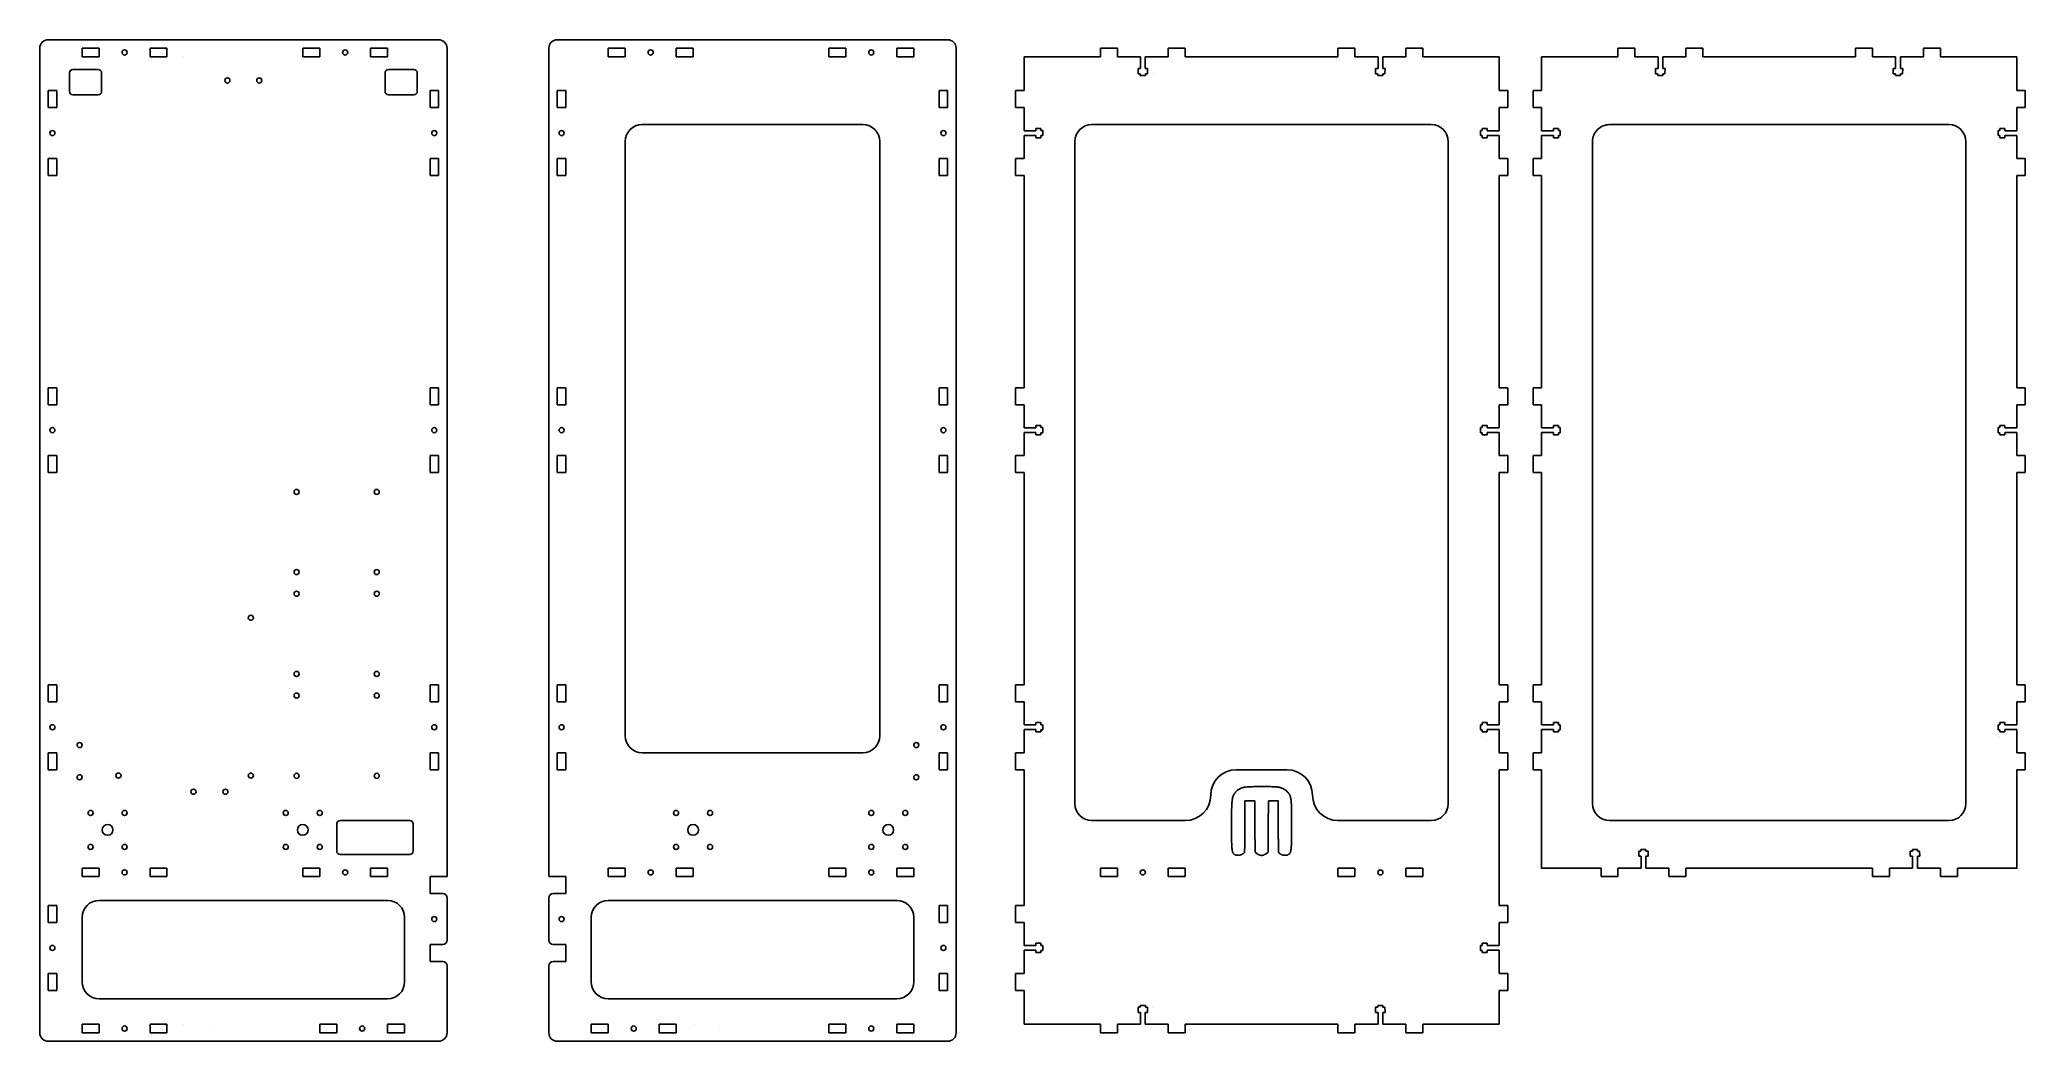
# Model space of a CAD drawing. Header units: millimetres. Extents: x 0 to 1170, y 0 to 590.
import ezdxf

# ---------------------------------------------------------------- set-up
doc = ezdxf.new("R2010")
doc.units = ezdxf.units.MM
doc.layers.get('0').update_dxf_attribs({"linetype": 'CONTINUOUS', "lineweight": 25, "true_color": 0x000000})

# ---------------------------------------------------------------- blocks, each defined once
blk = doc.blocks.new('m8 holes')
for centre, radius in [((-10, 10), 1.5), ((0, 0), 3.17), ((10, 10), 1.5), ((-10, -10), 1.5), ((10, -10), 1.5)]:
    blk.add_circle(centre, radius)
blk = doc.blocks.new('slot')
for p, q in [((5, 5), (15, 5)), ((5, 5), (5, 0)), ((5, 0), (15, 0)), ((15, 0), (15, 5)), ((45, 5), (45, 0)), ((45, 5), (55, 5)), ((55, 0), (55, 5)), ((45, 0), (55, 0))]:
    blk.add_line(p, q)
blk.add_circle((30, 2.5), 1.5)
blk = doc.blocks.new('stepperdriverboardholes')
for centre in [(-23.62, 23.62), (23.62, 23.62), (-23.62, -23.62), (23.62, -23.62)]:
    blk.add_circle(centre, 1.5)
blk = doc.blocks.new('tgrips')
for p, q in [((0, 0), (10, 0)), ((10, 5), (20, 5)), ((10, 0), (10, 5)), ((20, 5), (20, 0)), ((20, 0), (33.6, 0)), ((33.6, 0), (33.6, -7)), ((36.4, -7), (36.4, 0)), ((36.4, 0), (50, 0)), ((50, 5), (60, 5)), ((50, 0), (50, 5)), ((60, 5), (60, 0)), ((60, 0), (70, 0)), ((70, 0), (70, 0)), ((32.2, -7), (32.2, -10)), ((33.6, -7), (32.2, -7)), ((32.2, -10), (33.5, -10)), ((33.5, -10), (33.5, -11)), ((33.5, -11), (36.5, -11)), ((37.8, -7), (36.4, -7)), ((36.5, -10), (37.7, -10)), ((36.5, -11), (36.5, -10)), ((37.8, -7), (37.7, -10)), ((40.5, -10), (40.5, -10))]:
    blk.add_line(p, q)

msp = doc.modelspace()

# ---------------------------------------------------------------- linework, layer by layer
for p, q in [((235, 590), (5, 590)), ((535, 590), (305, 590)), ((0, 585), (0, 5)), ((85, 580), (85, 580)), ((240, 585), (240, 97)), ((300, 585), (300, 97)), ((385, 580), (385, 580)), ((540, 5), (540, 585)), ((540, 577), (540, 577)), ((580, 580), (580, 570)), ((615, 580), (580, 580)), ((685, 580), (755, 580)), ((825, 580), (827.3, 580)), ((827.3, 580), (860, 580)), ((860, 580), (860, 570)), ((885, 580), (885, 570)), ((908, 580), (885, 580)), ((920, 580), (908, 580)), ((990, 580), (1060, 580)), ((1130, 580), (1132.2, 580)), ((1142, 580), (1132.2, 580)), ((1142, 580), (1165, 580)), ((1165, 580), (1165, 570)), ((17.5, 559.5), (17.5, 570.5)), ((19.5, 572.5), (34.5, 572.5)), ((36.5, 570.5), (36.5, 559.5)), ((203.5, 559.5), (203.5, 570.5)), ((205.5, 572.5), (220.5, 572.5)), ((222.5, 570.5), (222.5, 559.5)), ((1165, 568), (1165, 560)), ((34.5, 557.5), (19.5, 557.5)), ((220.5, 557.5), (205.5, 557.5)), ((355, 540), (485, 540)), ((620, 540), (820, 540)), ((925, 540), (1125, 540)), ((345, 180), (345, 530)), ((495, 530), (495, 180)), ((610, 140), (610, 530)), ((830, 530), (830, 140)), ((915, 140), (915, 530)), ((1135, 530), (1135, 140)), ((580, 395), (580, 500)), ((860, 500), (860, 395)), ((885, 500), (885, 395)), ((1165, 500), (1165, 395)), ((580, 325), (580, 220)), ((860, 325), (860, 220)), ((885, 325), (885, 220)), ((1165, 325), (1165, 220)), ((355, 170), (485, 170)), ((705, 160), (735, 160)), ((580, 150), (580, 90)), ((690, 145), (690, 145)), ((702.5, 140.5), (702.6, 141.1)), ((702.5, 139.9), (702.5, 140.5)), ((702.6, 141.7), (702.7, 142.2)), ((702.6, 141.1), (702.6, 141.7)), ((702.7, 142.2), (702.8, 142.7)), ((702.8, 143.1), (702.9, 143.5)), ((702.8, 142.7), (702.8, 143.1)), ((702.9, 143.5), (703, 143.9)), ((703, 143.9), (703.1, 144.3)), ((703.1, 144.3), (703.3, 144.6)), ((703.3, 144.6), (703.4, 144.9)), ((703.4, 144.9), (703.5, 145.2)), ((703.5, 145.2), (703.7, 145.4)), ((703.7, 145.4), (703.9, 145.7)), ((703.9, 145.7), (704, 145.9)), ((704, 145.9), (704.2, 146.2)), ((704.2, 146.2), (704.4, 146.4)), ((704.4, 146.4), (704.6, 146.7)), ((704.6, 146.7), (704.9, 146.9)), ((704.9, 146.9), (705.1, 147.2)), ((705.1, 147.2), (705.3, 147.4)), ((705.3, 147.4), (705.6, 147.7)), ((705.6, 147.7), (705.8, 147.9)), ((705.8, 147.9), (706.1, 148.1)), ((706.1, 148.1), (706.3, 148.3)), ((706.3, 148.3), (706.6, 148.4)), ((706.6, 148.4), (706.8, 148.6)), ((706.8, 148.6), (707.1, 148.8)), ((707.1, 148.8), (707.4, 148.9)), ((707.4, 148.9), (707.7, 149)), ((707.7, 149), (708, 149.2)), ((708, 149.2), (708.3, 149.3)), ((708.3, 149.3), (708.7, 149.4)), ((708.7, 149.4), (709, 149.5)), ((709, 149.5), (709.4, 149.5)), ((709.4, 149.5), (709.9, 149.6)), ((709.9, 149.6), (710.3, 149.7)), ((713.1, 141.6), (710.2, 141.6)), ((710.2, 141.6), (710.2, 126.9)), ((710.3, 149.7), (710.8, 149.7)), ((710.8, 149.7), (711.4, 149.8)), ((711.4, 149.8), (711.9, 149.8)), ((711.9, 149.8), (712.5, 149.9)), ((712.5, 149.9), (713.2, 149.9)), ((716, 141.6), (713.1, 141.6)), ((713.2, 149.9), (713.8, 149.9)), ((713.8, 149.9), (714.6, 149.9)), ((714.6, 149.9), (715.4, 150)), ((715.4, 150), (716.2, 150)), ((716.1, 126.6), (716, 141.6)), ((716.2, 150), (717.1, 150)), ((717.1, 150), (718, 150)), ((718, 150), (719, 150)), ((719, 150), (720, 150)), ((720, 150), (721, 150)), ((721, 150), (722, 150)), ((722, 150), (722.9, 150)), ((722.9, 150), (723.7, 150)), ((723.7, 150), (724.5, 150)), ((724, 141.6), (723.9, 126.6)), ((726.9, 141.6), (724, 141.6)), ((724.5, 150), (725.3, 150)), ((725.3, 150), (726, 149.9)), ((726, 149.9), (726.6, 149.9)), ((726.6, 149.9), (727.3, 149.9)), ((729.8, 141.6), (726.9, 141.6)), ((727.3, 149.9), (727.9, 149.8)), ((727.9, 149.8), (728.4, 149.8)), ((728.4, 149.8), (728.9, 149.8)), ((728.9, 149.8), (729.4, 149.7)), ((729.4, 149.7), (729.9, 149.6)), ((729.8, 126.9), (729.8, 141.6)), ((729.9, 149.6), (730.3, 149.6)), ((730.3, 149.6), (730.7, 149.5)), ((730.7, 149.5), (731.1, 149.4)), ((731.1, 149.4), (731.4, 149.3)), ((731.4, 149.3), (731.8, 149.2)), ((731.8, 149.2), (732.1, 149.1)), ((732.1, 149.1), (732.4, 149)), ((732.4, 149), (732.7, 148.9)), ((732.7, 148.9), (732.9, 148.7)), ((732.9, 148.7), (733.2, 148.6)), ((733.2, 148.6), (733.5, 148.4)), ((733.5, 148.4), (733.7, 148.2)), ((733.7, 148.2), (733.9, 148.1)), ((733.9, 148.1), (734.2, 147.9)), ((734.2, 147.9), (734.4, 147.7)), ((734.4, 147.7), (734.7, 147.4)), ((734.7, 147.4), (734.9, 147.2)), ((734.9, 147.2), (735.2, 147)), ((735.2, 147), (735.4, 146.7)), ((735.4, 146.7), (735.6, 146.5)), ((735.6, 146.5), (735.8, 146.2)), ((735.8, 146.2), (736, 146)), ((736, 146), (736.2, 145.7)), ((736.2, 145.7), (736.4, 145.5)), ((736.4, 145.5), (736.5, 145.2)), ((736.5, 145.2), (736.7, 144.9)), ((736.7, 144.9), (736.8, 144.6)), ((736.8, 144.6), (736.9, 144.3)), ((736.9, 144.3), (737, 143.9)), ((737, 143.9), (737.1, 143.5)), ((737.1, 143.5), (737.2, 143.1)), ((737.2, 143.1), (737.3, 142.6)), ((737.3, 142.6), (737.4, 142.1)), ((737.4, 142.1), (737.4, 141.5)), ((737.4, 141.5), (737.5, 140.9)), ((737.5, 140.9), (737.5, 140.3)), ((750, 145), (750, 145)), ((860, 150), (860, 150)), ((860, 90), (860, 150)), ((885, 150), (885, 101.8)), ((1165, 150), (1165, 101.8)), ((218, 130), (177, 130)), ((620, 130), (675, 130)), ((702.3, 136.7), (702.4, 137.6)), ((702.3, 135.8), (702.3, 136.7)), ((702.3, 134.7), (702.3, 135.8)), ((702.3, 133.7), (702.3, 134.7)), ((702.3, 132.5), (702.3, 133.7)), ((702.3, 131.2), (702.3, 132.5)), ((702.3, 129.9), (702.3, 131.2)), ((702.3, 128.5), (702.3, 129.9)), ((702.4, 139.2), (702.5, 139.9)), ((702.4, 138.4), (702.4, 139.2)), ((702.4, 137.6), (702.4, 138.4)), ((737.5, 140.3), (737.6, 139.6)), ((737.6, 139.6), (737.6, 138.8)), ((737.6, 138.8), (737.6, 138)), ((737.6, 138), (737.7, 137.1)), ((737.7, 137.1), (737.7, 136.2)), ((737.7, 136.2), (737.7, 135.2)), ((737.7, 135.2), (737.7, 134.1)), ((737.7, 134.1), (737.7, 132.9)), ((737.7, 132.9), (737.7, 131.6)), ((737.7, 131.6), (737.7, 130.3)), ((737.7, 130.3), (737.7, 128.9)), ((737.7, 128.9), (737.7, 127.4)), ((765, 130), (820, 130)), ((1125, 130), (925, 130)), ((175, 128), (175, 112)), ((220, 112), (220, 128)), ((702.3, 127), (702.3, 128.5)), ((702.3, 125.6), (702.3, 127)), ((702.3, 124.4), (702.3, 125.6)), ((702.3, 123.1), (702.3, 124.4)), ((702.3, 122), (702.3, 123.1)), ((702.3, 120.9), (702.3, 122)), ((702.3, 119.9), (702.3, 120.9)), ((702.3, 119), (702.3, 119.9)), ((702.3, 118.2), (702.3, 119)), ((702.3, 117.3), (702.3, 118.2)), ((702.4, 116.6), (702.3, 117.3)), ((710.2, 119.5), (710.1, 118.9)), ((710.1, 118.9), (710.1, 118.3)), ((710.1, 118.3), (710.1, 117.6)), ((710.1, 117.6), (710.1, 117.1)), ((710.1, 117.1), (710.1, 116.5)), ((710.2, 126.9), (710.2, 126.1)), ((710.2, 126.1), (710.2, 125.3)), ((710.2, 125.3), (710.2, 124.5)), ((710.2, 124.5), (710.2, 123.8)), ((710.2, 123.8), (710.2, 123)), ((710.2, 123), (710.2, 122.3)), ((710.2, 122.3), (710.2, 121.6)), ((710.2, 121.6), (710.2, 120.9)), ((710.2, 120.9), (710.2, 120.2)), ((710.2, 120.2), (710.2, 119.5)), ((716.2, 111.5), (716.1, 126.6)), ((723.9, 126.6), (723.8, 111.5)), ((729.8, 126.1), (729.8, 126.9)), ((729.8, 125.3), (729.8, 126.1)), ((729.8, 124.5), (729.8, 125.3)), ((729.8, 123.8), (729.8, 124.5)), ((729.8, 123), (729.8, 123.8)), ((729.8, 122.3), (729.8, 123)), ((729.8, 121.6), (729.8, 122.3)), ((729.8, 120.9), (729.8, 121.6)), ((729.8, 120.2), (729.8, 120.9)), ((729.8, 119.5), (729.8, 120.2)), ((729.9, 118.9), (729.8, 119.5)), ((729.9, 118.3), (729.9, 118.9)), ((729.9, 117.6), (729.9, 118.3)), ((729.9, 117.1), (729.9, 117.6)), ((729.9, 116.5), (729.9, 117.1)), ((737.7, 117.4), (737.6, 116.6)), ((737.7, 127.4), (737.7, 126)), ((737.7, 126), (737.7, 124.6)), ((737.7, 124.6), (737.7, 123.4)), ((737.7, 123.4), (737.7, 122.2)), ((737.7, 122.2), (737.7, 121.1)), ((737.7, 121.1), (737.7, 120.1)), ((737.7, 120.1), (737.7, 119.1)), ((737.7, 119.1), (737.7, 118.2)), ((737.7, 118.2), (737.7, 117.4)), ((177, 110), (218, 110)), ((702.4, 115.9), (702.4, 116.6)), ((702.4, 115.3), (702.4, 115.9)), ((702.5, 114.7), (702.4, 115.3)), ((702.5, 114.2), (702.5, 114.7)), ((702.5, 113.7), (702.5, 114.2)), ((702.6, 113.2), (702.5, 113.7)), ((702.6, 112.8), (702.6, 113.2)), ((702.7, 112.4), (702.6, 112.8)), ((702.8, 112.1), (702.7, 112.4)), ((702.9, 111.8), (702.8, 112.1)), ((702.9, 111.5), (702.9, 111.8)), ((703, 111.3), (702.9, 111.5)), ((703.1, 111.1), (703, 111.3)), ((703.2, 110.9), (703.1, 111.1)), ((703.3, 110.7), (703.2, 110.9)), ((703.5, 110.6), (703.3, 110.7)), ((703.6, 110.4), (703.5, 110.6)), ((703.7, 110.3), (703.6, 110.4)), ((703.9, 110.2), (703.7, 110.3)), ((704, 110.1), (703.9, 110.2)), ((704.2, 110), (704, 110.1)), ((704.4, 109.9), (704.2, 110)), ((704.2, 110), (704.2, 110)), ((704.5, 109.8), (704.4, 109.9)), ((704.7, 109.7), (704.5, 109.8)), ((704.9, 109.7), (704.7, 109.7)), ((705.1, 109.6), (704.9, 109.7)), ((705.3, 109.6), (705.1, 109.6)), ((705.6, 109.6), (705.3, 109.6)), ((705.8, 109.6), (705.6, 109.6)), ((706, 109.6), (705.8, 109.6)), ((706.2, 109.6), (706, 109.6)), ((706.5, 109.6), (706.2, 109.6)), ((706.7, 109.6), (706.5, 109.6)), ((706.9, 109.6), (706.7, 109.6)), ((707.1, 109.7), (706.9, 109.6)), ((707.4, 109.7), (707.1, 109.7)), ((707.6, 109.8), (707.4, 109.7)), ((707.8, 109.8), (707.6, 109.8)), ((708, 109.9), (707.8, 109.8)), ((708.2, 110), (708, 109.9)), ((708.4, 110.1), (708.2, 110)), ((708.6, 110.2), (708.4, 110.1)), ((708.8, 110.3), (708.6, 110.2)), ((709, 110.4), (708.8, 110.3)), ((709.1, 110.5), (709, 110.4)), ((709.3, 110.6), (709.1, 110.5)), ((709.4, 110.7), (709.3, 110.6)), ((709.6, 110.8), (709.4, 110.7)), ((709.7, 111), (709.6, 110.8)), ((709.8, 111.1), (709.7, 111)), ((709.9, 111.3), (709.8, 111.1)), ((710, 111.5), (709.9, 111.5)), ((709.9, 111.5), (709.9, 111.4)), ((709.9, 111.4), (709.9, 111.3)), ((710.1, 113.6), (710, 113.3)), ((710, 113.3), (710, 112.9)), ((710, 112.9), (710, 112.6)), ((710, 112.6), (710, 112.3)), ((710, 112.3), (710, 112.1)), ((710, 112.1), (710, 111.9)), ((710, 111.9), (710, 111.7)), ((710, 111.7), (710, 111.5)), ((710.1, 116.5), (710.1, 116)), ((710.1, 116), (710.1, 115.4)), ((710.1, 115.4), (710.1, 114.9)), ((710.1, 114.9), (710.1, 114.5)), ((710.1, 114.5), (710.1, 114)), ((710.1, 114), (710.1, 113.6)), ((717.4, 110.5), (716.2, 111.5)), ((717.6, 110.4), (717.4, 110.5)), ((717.7, 110.3), (717.6, 110.4)), ((717.9, 110.2), (717.7, 110.3)), ((718, 110.1), (717.9, 110.2)), ((718.2, 110), (718, 110.1)), ((718.4, 109.9), (718.2, 110)), ((718.5, 109.8), (718.4, 109.9)), ((718.7, 109.7), (718.5, 109.8)), ((718.9, 109.7), (718.7, 109.7)), ((719, 109.6), (718.9, 109.7)), ((719.2, 109.6), (719, 109.6)), ((719.4, 109.6), (719.2, 109.6)), ((719.6, 109.5), (719.4, 109.6)), ((719.7, 109.5), (719.6, 109.5)), ((719.9, 109.5), (719.7, 109.5)), ((720.1, 109.5), (719.9, 109.5)), ((720.3, 109.5), (720.1, 109.5)), ((720.4, 109.5), (720.3, 109.5)), ((720.6, 109.6), (720.4, 109.5)), ((720.8, 109.6), (720.6, 109.6)), ((721, 109.6), (720.8, 109.6)), ((721.1, 109.7), (721, 109.6)), ((721.3, 109.7), (721.1, 109.7)), ((721.5, 109.8), (721.3, 109.7)), ((721.6, 109.9), (721.5, 109.8)), ((721.8, 110), (721.6, 109.9)), ((722, 110.1), (721.8, 110)), ((722.1, 110.2), (722, 110.1)), ((722.3, 110.3), (722.1, 110.2)), ((722.4, 110.4), (722.3, 110.3)), ((722.6, 110.5), (722.4, 110.4)), ((723.8, 111.5), (722.6, 110.5)), ((729.9, 116), (729.9, 116.5)), ((729.9, 115.4), (729.9, 116)), ((729.9, 114.9), (729.9, 115.4)), ((729.9, 114.5), (729.9, 114.9)), ((729.9, 114), (729.9, 114.5)), ((729.9, 113.6), (729.9, 114)), ((730, 113.3), (729.9, 113.6)), ((730, 112.9), (730, 113.3)), ((730, 112.6), (730, 112.9)), ((730, 112.3), (730, 112.6)), ((730, 112.1), (730, 112.3)), ((730, 111.9), (730, 112.1)), ((730, 111.7), (730, 111.9)), ((730, 111.5), (730, 111.7)), ((730.1, 111.5), (730, 111.5)), ((730.1, 111.4), (730.1, 111.5)), ((730.1, 111.3), (730.1, 111.4)), ((730.2, 111.1), (730.1, 111.3)), ((730.3, 111), (730.2, 111.1)), ((730.4, 110.8), (730.3, 111)), ((730.6, 110.7), (730.4, 110.8)), ((730.7, 110.6), (730.6, 110.7)), ((730.8, 110.5), (730.7, 110.6)), ((731, 110.4), (730.8, 110.5)), ((731.2, 110.3), (731, 110.4)), ((731.3, 110.2), (731.2, 110.3)), ((731.5, 110.1), (731.3, 110.2)), ((731.7, 110), (731.5, 110.1)), ((731.9, 109.9), (731.7, 110)), ((732.1, 109.8), (731.9, 109.9)), ((732.4, 109.8), (732.1, 109.8)), ((732.6, 109.7), (732.4, 109.8)), ((732.8, 109.7), (732.6, 109.7)), ((733, 109.6), (732.8, 109.7)), ((733.2, 109.6), (733, 109.6)), ((733.5, 109.6), (733.2, 109.6)), ((733.7, 109.6), (733.5, 109.6)), ((733.9, 109.6), (733.7, 109.6)), ((734.1, 109.6), (733.9, 109.6)), ((734.3, 109.6), (734.1, 109.6)), ((734.6, 109.6), (734.3, 109.6)), ((734.8, 109.6), (734.6, 109.6)), ((735, 109.7), (734.8, 109.6)), ((735.2, 109.7), (735, 109.7)), ((735.4, 109.8), (735.2, 109.7)), ((735.5, 109.9), (735.4, 109.8)), ((735.7, 110), (735.5, 109.9)), ((735.9, 110), (735.7, 110)), ((736.1, 110.2), (735.9, 110)), ((736.2, 110.3), (736.1, 110.2)), ((736.4, 110.4), (736.2, 110.3)), ((736.5, 110.5), (736.4, 110.4)), ((736.6, 110.7), (736.5, 110.5)), ((736.7, 110.8), (736.6, 110.7)), ((736.8, 111), (736.7, 110.8)), ((737, 111.2), (736.8, 111)), ((737.1, 111.8), (737, 111.5)), ((737, 111.5), (737, 111.2)), ((737.2, 112.1), (737.1, 111.8)), ((737.3, 112.4), (737.2, 112.1)), ((737.4, 113.2), (737.3, 112.8)), ((737.3, 112.8), (737.3, 112.4)), ((737.5, 113.6), (737.4, 113.2)), ((737.6, 115.3), (737.5, 114.7)), ((737.5, 114.7), (737.5, 114.1)), ((737.5, 114.1), (737.5, 113.6)), ((737.6, 116.6), (737.6, 115.9)), ((737.6, 115.9), (737.6, 115.3)), ((230, 87), (230, 97)), ((235, 97), (230, 97)), ((240, 97), (235, 97)), ((305, 97), (300, 97)), ((310, 97), (305, 97)), ((310, 97), (310, 87)), ((910, 102), (885, 102)), ((920, 102), (920, 102)), ((1070, 102), (980, 102)), ((1165, 102), (1140, 102)), ((205, 83), (35, 83)), ((230, 87), (235, 87)), ((237.5, 87), (235, 87)), ((240, 84.5), (240, 59.5)), ((300, 84.5), (300, 59.5)), ((305, 87), (302.5, 87)), ((305, 87), (310, 87)), ((505, 83), (335, 83)), ((25, 73), (25, 35)), ((215, 35), (215, 73)), ((325, 73), (325, 35)), ((515, 73), (515, 35)), ((235, 57), (230, 57)), ((230, 47), (230, 57)), ((230, 47), (235, 47)), ((235, 57), (237.5, 57)), ((235, 47), (237.5, 47)), ((305, 57), (302.5, 57)), ((305, 47), (302.5, 47)), ((310, 57), (305, 57)), ((305, 47), (310, 47)), ((310, 57), (310, 47)), ((240, 44.5), (240, 5)), ((300, 44.5), (300, 5)), ((35, 25), (205, 25)), ((335, 25), (505, 25)), ((580, 20), (580, 10)), ((860, 20), (860, 10)), ((85, 10), (85, 10)), ((100.6, 7.5), (100.6, 7.5)), ((385, 10), (385, 10)), ((400.6, 7.5), (400.6, 7.5)), ((615, 10), (580, 10)), ((755, 10), (685, 10)), ((860, 10), (825, 10)), ((235, 0), (5, 0)), ((535, 0), (305, 0))]:
    msp.add_line(p, q)
for centre in [(110.6, 566), (129.4, 566), (124.4, 249.5), (23.5, 174.5), (516.5, 174.5), (23.5, 155.5), (46.4, 156.5), (124.4, 156.5), (516.5, 155.5), (90.6, 147), (109.4, 147), (232.5, 72), (307.5, 72)]:
    msp.add_circle(centre, 1.5)
for centre, radius, start, end in [((5, 585), 5, 90, 180), ((235, 585), 5, 0, 90), ((305, 585), 5, 90, 180), ((535, 585), 5, 0, 90), ((19.5, 570.5), 2, 90, 180), ((34.5, 570.5), 2, 0, 90), ((205.5, 570.5), 2, 90, 180), ((220.5, 570.5), 2, 0, 90), ((19.5, 559.5), 2, 180, 270), ((34.5, 559.5), 2, 270, 0), ((205.5, 559.5), 2, 180, 270), ((220.5, 559.5), 2, 270, 0), ((355, 530), 10, 90, 180), ((485, 530), 10, 0, 90), ((620, 530), 10, 90, 180), ((820, 530), 10, 0, 90), ((925, 530), 10, 90, 180.0001), ((1125, 530), 10, 0, 90), ((355, 180), 10, 180, 270), ((485, 180), 10, 270, 0), ((705, 145), 15, 90, 180), ((735, 145), 15, 0, 90), ((675, 145), 15, 270, 0), ((765, 145), 15, 180, 270), ((177, 128), 2, 90, 180), ((218, 128), 2, 0, 90), ((620, 140), 10, 180, 270), ((820, 140), 10, 270, 0), ((925, 140), 10, 180, 270), ((1125, 140), 10, 270, 0), ((177, 112), 2, 180, 270), ((218, 112), 2, 270, 0), ((35, 73), 10, 90, 180), ((205, 73), 10, 0, 90), ((237.5, 84.5), 2.5, 0, 90), ((302.5, 84.5), 2.5, 90, 180), ((335, 73), 10, 90, 180), ((505, 73), 10, 0, 90), ((237.5, 59.5), 2.5, 270.3318, 0), ((302.5, 59.5), 2.5, 180, 270), ((237.5, 44.5), 2.5, 0, 90), ((302.5, 44.5), 2.5, 90, 180), ((35, 35), 10, 180, 270), ((205, 35), 10, 270, 0), ((335, 35), 10, 180, 270), ((505, 35), 10, 270, 0), ((5, 5), 5, 180, 270), ((235, 5), 5, 270, 0), ((305, 5), 5, 180, 270), ((535, 5), 5, 270, 0)]:
    msp.add_arc(centre, radius, start, end)

# ---------------------------------------------------------------- block references
for name, p in [('slot', (20, 580)), ('slot', (150, 580)), ('slot', (330, 580)), ('slot', (460, 580)), ('tgrips', (615, 580)), ('tgrips', (755, 580)), ('tgrips', (920, 580)), ('tgrips', (1060, 580)), ('stepperdriverboardholes', (175, 300)), ('stepperdriverboardholes', (175, 240)), ('stepperdriverboardholes', (175, 180)), ('m8 holes', (385, 124.5)), ('m8 holes', (500, 124.5)), ('slot', (330, 97)), ('slot', (460, 97)), ('slot', (620, 97)), ('slot', (760, 97))]:
    msp.add_blockref(name, p)
at = {"yscale": -1}
for name, p, rotation in [('tgrips', (580, 570), 270), ('tgrips', (885, 570), 270), ('tgrips', (580, 395), 270), ('tgrips', (885, 395), 270), ('tgrips', (580, 220), 270), ('tgrips', (885, 220), 270), ('m8 holes', (40, 124.5), 180), ('m8 holes', (155, 124.5), 180), ('slot', (80, 97), 180), ('slot', (210, 97), 180), ('tgrips', (580, 90), 269.9999999999987)]:
    msp.add_blockref(name, p, dxfattribs=dict(at, rotation=rotation))
for name, p, rotation in [('tgrips', (860, 570), 270), ('tgrips', (1165, 570), 270), ('slot', (5, 565), 270), ('slot', (235, 505), 90), ('slot', (305, 565), 270), ('slot', (535, 505), 90), ('tgrips', (860, 395), 270), ('tgrips', (1165, 395), 270), ('slot', (5, 390), 270), ('slot', (235, 330), 90), ('slot', (305, 390), 270), ('slot', (535, 330), 90), ('tgrips', (860, 220), 270), ('tgrips', (1165, 220), 270), ('slot', (5, 215), 270), ('slot', (235, 155), 90), ('slot', (305, 215), 270), ('slot', (535, 155), 90), ('tgrips', (860, 90), 270), ('slot', (5, 85), 270), ('slot', (535, 25), 90)]:
    msp.add_blockref(name, p, dxfattribs=dict(rotation=rotation))
for name, p in [('tgrips', (910, 102)), ('tgrips', (1070, 102)), ('tgrips', (615, 10)), ('tgrips', (755, 10)), ('slot', (20, 10)), ('slot', (160, 10)), ('slot', (320, 10)), ('slot', (460, 10))]:
    msp.add_blockref(name, p, dxfattribs=at)

doc.saveas('drawing.dxf')
